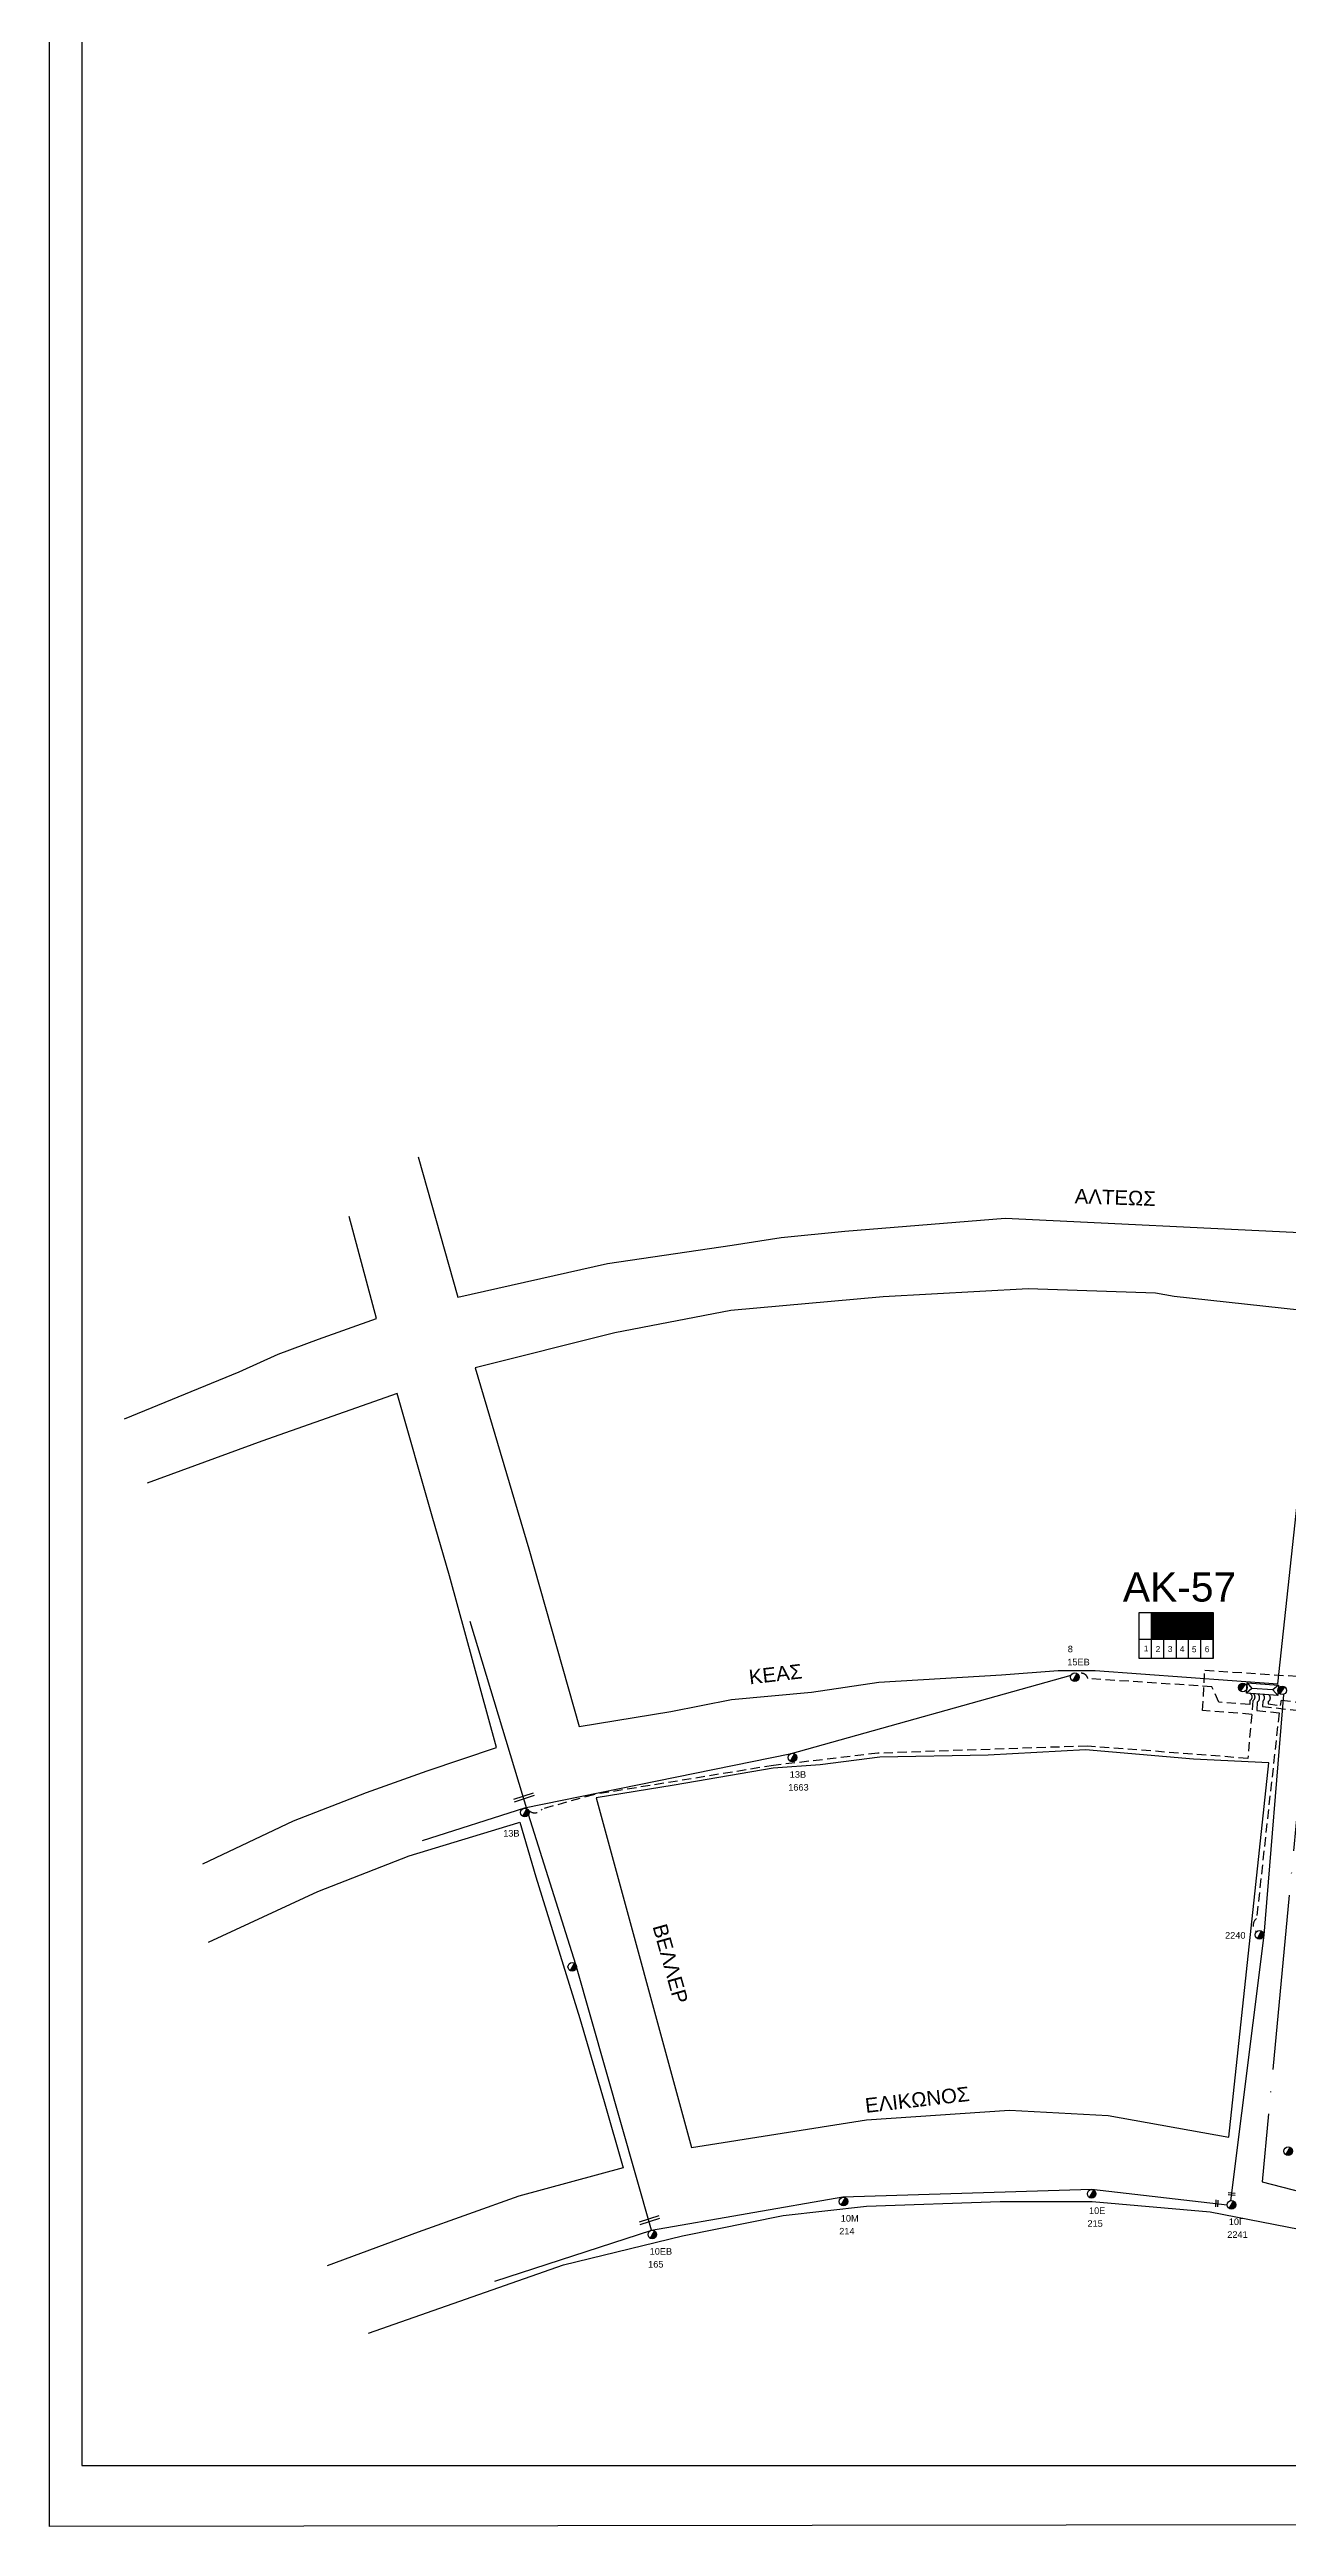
# Model space of a CAD drawing. Header units: millimetres. Extents: x -2591 to -1162, y 241 to 765.
# Drawn here: x -2590.8 to -2421, y 240.9 to 580.4 of the extents above; entities that cross this region are included whole.
import ezdxf
from ezdxf.enums import TextEntityAlignment as Align

# ---------------------------------------------------------------- set-up
doc = ezdxf.new("R2010")
doc.units = ezdxf.units.MM
doc.linetypes.add('ACAD_ISO04W100', pattern=[30, 24, -3, 0, -3])
doc.linetypes.add('DASHED', pattern=[19.05, 12.7, -6.35])
for name, color, linetype in [('4x16', 7, 'Continuous'), ('Pillar OTE', 7, 'Continuous'), ('Άγνωστα', 7, 'Continuous'), ('ΑΓΝΩΣΤΟ ΕΝΑΕΡΙΟ ΚΑΛΩΔΙΟ', 7, 'Continuous'), ('ΑΓΝΩΣΤΟ ΥΠΟΓΕΙΟ ΚΑΛΩΔΙΟ', 7, 'DASHED'), ('Καλώδια ΧΤ   3x150AL+50CU', 7, 'DASHED'), ('Μηχανική τομή', 7, 'Continuous'), ('Στύλος ΦΜ', 7, 'Continuous'), ('Στύλος ΦΜ @ 1', 7, 'Continuous'), ('Τομή', 7, 'Continuous'), ('ΥΠΟΒΑΘΡΟ ΔΕΗ', 7, 'Continuous'), ('Υποσταθμός εναέριος 2 στύλων', 7, 'Continuous'), ('Υποσταθμός πόλεως', 7, 'Continuous'), ('Υπόβαθρο ΔΕΗ', 7, 'Continuous'), ('Υπόγεια Καλώδια Δικτύου ΧΤ   .15', 7, 'DASHED')]:
    doc.layers.add(name, color=color, linetype=linetype)
doc.styles.add('arial', font='arial.ttf')
doc.styles.get("Standard").update_dxf_attribs({"font": 'arial.ttf'})

# ---------------------------------------------------------------- blocks, each defined once
blk = doc.blocks.new('ΥΠΑΡΧΩΝ ΤΣΙΜΕΝΤΕΝΙΟΣ ΣΤΥΛΟΣ')
at = {"layer": 'Στύλος ΦΜ'}
blk.add_hatch(color=256, dxfattribs=at).paths.add_polyline_path([(-1.3, -2.3, 0.574793), (2.6, 0, 0.268822), (1.3, 2.3)])
blk.add_line((-1.3, -2.3), (1.3, 2.3), dxfattribs=at)
blk.add_circle((0, 0), 2.62, dxfattribs=at)
at = {"layer": 'Στύλος ΦΜ', "flags": 4}
for tag, p in [('ΤΥΠΟΣ', (-4.9, 3)), ('ΑΡΙΘΜΟΣ', (-4.7, 8.1))]:
    blk.add_attdef(tag, p, '', height=4, dxfattribs=at)
blk = doc.blocks.new('ΥΠΟΣΤΑΘΜΟΣ ΕΝΑΕΡΙΟΣ ΕΠΙ 2 ΣΤΥΛΩΝ')
at = {"layer": 'Υποσταθμός εναέριος 2 στύλων', "linetype": 'Continuous'}
for points in [[(-12, -2.1, 0.574793), (-8.5, -0.1, 0.268822), (-9.6, 2)], [(9.7, -2.1, 0.574793), (13.2, -0.1, 0.268822), (12, 1.9)]]:
    blk.add_hatch(color=256, dxfattribs=at).paths.add_polyline_path(points)
for p, q in [((-12, -2.1), (-9.6, 2)), ((9.7, -2.1), (12, 1.9))]:
    blk.add_line(p, q, dxfattribs=at)
for centre in [(-10.8, -0.1), (10.8, -0.1)]:
    blk.add_circle(centre, 2.36, dxfattribs=at)
at = {"layer": 'Υποσταθμός πόλεως', "linetype": 'Continuous', "ltscale": 40}
blk.add_lwpolyline([(-8.6, 2.8), (8.6, 2.8), (8.6, -2.8), (-8.6, -2.8)], close=True, dxfattribs=at)
for points in [[(-5.8, 0), (-8.6, 2.8)], [(-8.6, -2.8), (-5.8, 0)], [(-5.8, 0), (5.8, 0)], [(5.8, 0), (8.6, 2.8)], [(8.6, -2.8), (5.8, 0)]]:
    blk.add_lwpolyline(points, dxfattribs=at)
at = {"layer": 'Υποσταθμός εναέριος 2 στύλων', "ltscale": 40, "flags": 1}
for tag, p in [('ΜΕΤΑΣΧΗΜΑΤΙΣΜΟΣ', (14.1, 2.5)), ('ΙΣΧΥΣ', (14.1, -0.3)), ('ΑΡΙΘΜΟΣ', (14.2, -3))]:
    blk.add_attdef(tag, p, '', height=1.8, dxfattribs=at)
blk = doc.blocks.new('ΤΟΜΗ')
at = {"layer": 'Τομή', "ltscale": 40}
for p, q in [((0, -1.9), (-11.4, -1.9)), ((0, -3.4), (-11.4, -3.4))]:
    blk.add_line(p, q, dxfattribs=at)
blk = doc.blocks.new('ΜΗΧΑΝΙΚΗ ΤΟΜΗ')
at = {"layer": 'Μηχανική τομή', "ltscale": 40}
for p, q in [((0, 0.8), (-3.8, 0.8)), ((0, -0.3), (-3.8, -0.3))]:
    blk.add_line(p, q, dxfattribs=at)

msp = doc.modelspace()

# ---------------------------------------------------------------- hatches: boundary and pattern name
at = {"layer": 'Καλώδια ΧΤ   3x150AL+50CU', "linetype": 'DASHED', "lineweight": -3, "ltscale": 0.2}
h = msp.add_hatch(color=27, dxfattribs=at)
h.dxf.hatch_style = 1
h.paths.add_polyline_path([(-2438.041, 366.206), (-2439.761, 366.206), (-2439.762, 362.526), (-2438.042, 362.524)])
h = msp.add_hatch(color=5, dxfattribs=at)
h.dxf.hatch_style = 1
h.paths.add_polyline_path([(-2438.042, 362.524), (-2436.322, 362.523), (-2436.322, 366.206), (-2438.041, 366.206)])
h = msp.add_hatch(color=62, dxfattribs=at)
h.dxf.hatch_style = 1
h.paths.add_polyline_path([(-2434.673, 366.206), (-2436.322, 366.206), (-2436.322, 362.523), (-2434.673, 362.521)])
h = msp.add_hatch(color=6, dxfattribs=at)
h.dxf.hatch_style = 1
h.paths.add_polyline_path([(-2434.673, 362.521), (-2432.98, 362.519), (-2432.98, 366.206), (-2434.673, 366.206)])
h = msp.add_hatch(color=30, dxfattribs=at)
h.dxf.hatch_style = 1
h.paths.add_polyline_path([(-2432.98, 362.519), (-2431.282, 362.518), (-2431.282, 366.206), (-2432.98, 366.206)])

# ---------------------------------------------------------------- linework, layer by layer
at = {"layer": '4x16', "color": 27, "linetype": 'DASHED', "lineweight": -3, "ltscale": 0.1}
msp.add_lwpolyline([(-2426.302, 355.112, -0.6603008), (-2426.252, 354.145), (-2426.283, 353.573), (-2430.518, 353.891), (-2431.477, 356.016), (-2448.482, 357.128, 0.5134802), (-2449.826, 357.745, -2.3787134)], format="xyb", dxfattribs=at)
at = {"layer": '4x16', "color": 6, "linetype": 'DASHED', "lineweight": -3, "ltscale": 0.1}
msp.add_lwpolyline([(-2423.693, 354.923, -0.5752816), (-2423.763, 354.001), (-2423.768, 353.654), (-2422.052, 353.441), (-2421.947, 354.162), (-2416.453, 353.544, 0.6571165), (-2415.476, 353.527, 8.0560373)], format="xyb", dxfattribs=at)
at = {"layer": 'Pillar OTE', "lineweight": -3, "ltscale": 40}
for points in [[(-2441.426, 359.886), (-2441.425, 366.206), (-2431.282, 366.206), (-2431.282, 359.877), (-2441.426, 359.887)], [(-2439.762, 359.885), (-2439.761, 366.206)], [(-2438.042, 359.883), (-2438.041, 366.206)], [(-2436.322, 359.882), (-2436.322, 366.206)], [(-2434.673, 359.88), (-2434.673, 366.206)], [(-2432.98, 359.878), (-2432.98, 366.206)], [(-2431.282, 359.877), (-2431.282, 366.206)], [(-2441.426, 362.528), (-2431.282, 362.518)]]:
    msp.add_lwpolyline(points, dxfattribs=at)
at = {"layer": 'Άγνωστα', "lineweight": -3, "ltscale": 0.1}
msp.add_lwpolyline([(-1162.289, 242.781), (-2590.8, 240.93), (-2590.808, 763.187), (-1162.297, 765.038)], close=True, dxfattribs=at)
at = {"layer": 'ΑΓΝΩΣΤΟ ΕΝΑΕΡΙΟ ΚΑΛΩΔΙΟ', "color": 5, "linetype": 'Continuous', "lineweight": -3, "ltscale": 0.1}
msp.add_lwpolyline([(-2525.363, 339.289), (-2533.149, 364.953)], dxfattribs=at)
at = {"layer": 'ΑΓΝΩΣΤΟ ΕΝΑΕΡΙΟ ΚΑΛΩΔΙΟ', "color": 27, "linetype": 'Continuous', "lineweight": -3, "ltscale": 0.1}
msp.add_lwpolyline([(-2450.792, 357.577), (-2489.337, 346.765), (-2525.686, 339.367), (-2539.711, 334.913)], dxfattribs=at)
at = {"layer": 'ΑΓΝΩΣΤΟ ΕΝΑΕΡΙΟ ΚΑΛΩΔΙΟ', "color": 30, "linetype": 'Continuous', "lineweight": -3, "ltscale": 0.1}
for points in [[(-2421.675, 354.951), (-2424.364, 321.947), (-2428.939, 285.575)], [(-2429.381, 284.976), (-2447.967, 287.106), (-2482.071, 286.052), (-2508.287, 281.514), (-2529.82, 274.505)]]:
    msp.add_lwpolyline(points, dxfattribs=at)
at = {"layer": 'ΑΓΝΩΣΤΟ ΕΝΑΕΡΙΟ ΚΑΛΩΔΙΟ', "color": 7, "linetype": 'Continuous', "lineweight": -3, "ltscale": 0.1}
msp.add_lwpolyline([(-2508.278, 281.516), (-2518.659, 317.942), (-2525.132, 338.509)], dxfattribs=at)
at = {"layer": 'ΑΓΝΩΣΤΟ ΥΠΟΓΕΙΟ ΚΑΛΩΔΙΟ', "color": 5, "linetype": 'DASHED', "lineweight": -3, "ltscale": 0.1}
for points in [[(-2426.021, 352.234), (-2432.752, 352.759), (-2432.447, 358.281), (-2416.952, 357.273), (-2418.257, 351.198), (-2406.811, 349.213, 1.3339065), (-2406.511, 350.739, 0.9238135)], [(-2425.796, 355.072, -0.5480422), (-2425.854, 354.125), (-2426.555, 346.19), (-2448.541, 347.888), (-2477.285, 346.904), (-2491.565, 345.234), (-2516.26, 341.223), (-2523.264, 339.255, -0.452995), (-2525.147, 339.075, 10.7371387)]]:
    msp.add_lwpolyline(points, format="xyb", dxfattribs=at)
at = {"layer": 'ΑΓΝΩΣΤΟ ΥΠΟΓΕΙΟ ΚΑΛΩΔΙΟ', "color": 62, "linetype": 'DASHED', "lineweight": -3, "ltscale": 0.1}
msp.add_lwpolyline([(-2424.483, 354.98, -0.5299124), (-2424.513, 354.031), (-2424.548, 353.319), (-2414.62, 352.193), (-2413.223, 353.165), (-2408.928, 352.359)], format="xyb", dxfattribs=at)
at = {"layer": 'ΥΠΟΒΑΘΡΟ ΔΕΗ', "lineweight": -3}
msp.add_lwpolyline([(-2586.401, 249.271), (-1235.778, 249.271), (-1235.778, 758.187), (-2586.401, 758.187)], close=True, dxfattribs=at)
at = {"layer": 'ΥΠΟΒΑΘΡΟ ΔΕΗ', "linetype": 'ACAD_ISO04W100', "lineweight": 30, "flags": 128}
msp.add_lwpolyline([(-2581.141, 758.187), (-2541.759, 714.967), (-2385.005, 661.277), (-2294.541, 600.032), (-2350.056, 396.261), (-2380.89, 405.676), (-2412.14, 410.774), (-2419.019, 347.031), (-2424.604, 288.141), (-2395.053, 280.604), (-2365.078, 264.993), (-2343.075, 249.271)], dxfattribs=at)
at = {"layer": 'ΥΠΟΒΑΘΡΟ ΔΕΗ', "lineweight": -3}
for points in [[(-2540.267, 428.627), (-2534.842, 409.425), (-2514.318, 414.003), (-2497.243, 416.536), (-2490.529, 417.603), (-2481.791, 418.445), (-2459.824, 420.223), (-2418.441, 418.224), (-2415.559, 418.014), (-2411.484, 417.261), (-2377.537, 410.288), (-2371.567, 408.573), (-2353.257, 402.889), (-2339.901, 447.526), (-2333.635, 468.133), (-2329.693, 482.191), (-2323.51, 505.587), (-2318.617, 523.84), (-2313.08, 545.161), (-2308.263, 564.351), (-2302.192, 587.824)], [(-2580.516, 392.735), (-2564.819, 399.18), (-2559.483, 401.58), (-2553.925, 403.669), (-2545.966, 406.469), (-2549.738, 420.448)], [(-2532.481, 399.717), (-2525.104, 374.909), (-2518.219, 350.58), (-2505.649, 352.621), (-2497.322, 354.261), (-2486.354, 355.262), (-2477.126, 356.628), (-2460.313, 357.668), (-2452.547, 358.228), (-2447.479, 358.228), (-2422.459, 356.421), (-2416.966, 407.364), (-2436.647, 409.487), (-2439.184, 409.965), (-2456.658, 410.572), (-2476.553, 409.451), (-2497.395, 407.563), (-2513.308, 404.514), (-2532.481, 399.717)], [(-2569.808, 331.736), (-2557.344, 337.649), (-2547.348, 341.539), (-2539.06, 344.511), (-2529.538, 347.673), (-2535.99, 371.197), (-2538.362, 379.387), (-2543.175, 396.2), (-2561.713, 389.654), (-2577.414, 383.926)], [(-2515.88, 340.78), (-2502.816, 292.89), (-2478.825, 296.648), (-2459.236, 297.983), (-2445.705, 297.239), (-2429.134, 294.272), (-2423.676, 345.599), (-2433.997, 346.089), (-2448.788, 347.368), (-2462.141, 346.634), (-2477.009, 346.361), (-2485.168, 345.301), (-2491.614, 344.838), (-2505.175, 342.522), (-2515.88, 340.78)], [(-2569.01, 321.028), (-2554.04, 327.95), (-2541.492, 332.825), (-2526.597, 337.372), (-2526.346, 337.441), (-2524.134, 329.944), (-2518.116, 310.528), (-2514.788, 299.157), (-2512.173, 290.094), (-2526.469, 286.19), (-2540.27, 281.284), (-2552.767, 276.634)], [(-2547.08, 267.426), (-2520.368, 276.774), (-2504.048, 280.745), (-2490.234, 283.556), (-2478.804, 284.839), (-2460.495, 285.481), (-2447.905, 285.481), (-2431.73, 284.051), (-2417.658, 281.318), (-2406.35, 278.46), (-2400.265, 276.985), (-2383.002, 270.994), (-2367.143, 261.933), (-2363.752, 259.909), (-2353.116, 251.169)]]:
    msp.add_lwpolyline(points, dxfattribs=at)
at = {"layer": 'Υπόγεια Καλώδια Δικτύου ΧΤ   .15', "color": 30, "linetype": 'DASHED', "lineweight": -3, "ltscale": 0.1}
msp.add_lwpolyline([(-2425.174, 355.022, -0.5319939), (-2425.269, 353.932), (-2425.335, 352.746), (-2422.273, 352.444), (-2425.344, 324.255, 0.5073833), (-2425.352, 322.454, 14.2095032)], format="xyb", dxfattribs=at)

# ---------------------------------------------------------------- block references
at = {"layer": 'Μηχανική τομή', "lineweight": -3, "xscale": 0.2499999999999677, "yscale": 0.2499999999999677, "zscale": 0.2499999999999677}
for p, rotation in [((-2430.743, 285.672), 86.62577562904492), ((-2428.296, 286.384), 355.2797537166471)]:
    msp.add_blockref('ΜΗΧΑΝΙΚΗ ΤΟΜΗ', p, dxfattribs=dict(at, rotation=rotation))
at = {"layer": 'Στύλος ΦΜ @ 1', "lineweight": -3, "ltscale": 40}
ref = msp.add_blockref('ΥΠΑΡΧΩΝ ΤΣΙΜΕΝΤΕΝΙΟΣ ΣΤΥΛΟΣ', (-2450.253, 357.34), dxfattribs=dict(at, xscale=0.2249999999999943, yscale=0.2249999999999943, zscale=0.2249999999999943))
ref.add_attrib('ΤΥΠΟΣ', '15EB', dxfattribs={"layer": 'Στύλος ΦΜ', "height": 0.9, "flags": 4}).set_placement((-2451.299, 358.68), align=Align.BOTTOM_LEFT)
ref.add_attrib('ΑΡΙΘΜΟΣ', '8', (-2451.229, 360.738), dxfattribs={"layer": 'Στύλος ΦΜ', "height": 0.9, "flags": 4})
ref = msp.add_blockref('ΥΠΑΡΧΩΝ ΤΣΙΜΕΝΤΕΝΙΟΣ ΣΤΥΛΟΣ', (-2488.974, 346.302), dxfattribs=dict(at, xscale=0.2249999999999943, yscale=0.2249999999999943, zscale=0.2249999999999943))
ref.add_attrib('ΤΥΠΟΣ', '13B', dxfattribs={"layer": 'Στύλος ΦΜ', "height": 0.9, "flags": 4}).set_placement((-2489.337, 343.274), align=Align.BOTTOM_LEFT)
ref.add_attrib('ΑΡΙΘΜΟΣ', '1663', (-2489.548, 341.781), dxfattribs={"layer": 'Στύλος ΦΜ', "height": 0.9, "flags": 4})
ref = msp.add_blockref('ΥΠΑΡΧΩΝ ΤΣΙΜΕΝΤΕΝΙΟΣ ΣΤΥΛΟΣ', (-2525.655, 338.779), dxfattribs=dict(at, xscale=0.2249999999999943, yscale=0.2249999999999943, zscale=0.2249999999999943))
ref.add_attrib('ΤΥΠΟΣ', '13B', dxfattribs={"layer": 'Στύλος ΦΜ', "height": 0.9, "flags": 4}).set_placement((-2528.62, 335.209), align=Align.BOTTOM_LEFT)
ref = msp.add_blockref('ΥΠΑΡΧΩΝ ΤΣΙΜΕΝΤΕΝΙΟΣ ΣΤΥΛΟΣ', (-2424.948, 322.025), dxfattribs=dict(at, xscale=0.2249999999999943, yscale=0.2249999999999943, zscale=0.2249999999999943))
ref.add_attrib('ΑΡΙΘΜΟΣ', '2240', (-2429.668, 321.492), dxfattribs={"layer": 'Στύλος ΦΜ', "height": 0.9, "flags": 4})
at = {"layer": 'Στύλος ΦΜ @ 1', "lineweight": -3, "ltscale": 40, "xscale": 0.2249999999999943, "yscale": 0.2249999999999943, "zscale": 0.2249999999999943}
msp.add_blockref('ΥΠΑΡΧΩΝ ΤΣΙΜΕΝΤΕΝΙΟΣ ΣΤΥΛΟΣ', (-2519.149, 317.616), dxfattribs=at)
at = {"layer": 'Στύλος ΦΜ @ 1', "lineweight": -3, "ltscale": 40}
ref = msp.add_blockref('ΥΠΑΡΧΩΝ ΤΣΙΜΕΝΤΕΝΙΟΣ ΣΤΥΛΟΣ', (-2421.034, 292.373), dxfattribs=dict(at, xscale=0.2249999999999943, yscale=0.2249999999999943, zscale=0.2249999999999943))
ref.add_attrib('ΤΥΠΟΣ', '10Γ', dxfattribs={"layer": 'Στύλος ΦΜ', "height": 0.9, "flags": 4}).set_placement((-2418.765, 294.208), align=Align.BOTTOM_LEFT)
ref = msp.add_blockref('ΥΠΑΡΧΩΝ ΤΣΙΜΕΝΤΕΝΙΟΣ ΣΤΥΛΟΣ', (-2481.981, 285.47), dxfattribs=dict(at, xscale=0.2249999999999943, yscale=0.2249999999999943, zscale=0.2249999999999943))
ref.add_attrib('ΤΥΠΟΣ', '10M', dxfattribs={"layer": 'Στύλος ΦΜ', "height": 0.9, "flags": 4}).set_placement((-2482.344, 282.442), align=Align.BOTTOM_LEFT)
ref.add_attrib('ΑΡΙΘΜΟΣ', '214', (-2482.555, 280.95), dxfattribs={"layer": 'Στύλος ΦΜ', "height": 0.9, "flags": 4})
ref = msp.add_blockref('ΥΠΑΡΧΩΝ ΤΣΙΜΕΝΤΕΝΙΟΣ ΣΤΥΛΟΣ', (-2447.958, 286.517), dxfattribs=dict(at, xscale=0.2249999999999943, yscale=0.2249999999999943, zscale=0.2249999999999943))
ref.add_attrib('ΤΥΠΟΣ', '10E', dxfattribs={"layer": 'Στύλος ΦΜ', "height": 0.9, "flags": 4}).set_placement((-2448.321, 283.489), align=Align.BOTTOM_LEFT)
ref.add_attrib('ΑΡΙΘΜΟΣ', '215', (-2448.532, 281.997), dxfattribs={"layer": 'Στύλος ΦΜ', "height": 0.9, "flags": 4})
ref = msp.add_blockref('ΥΠΑΡΧΩΝ ΤΣΙΜΕΝΤΕΝΙΟΣ ΣΤΥΛΟΣ', (-2428.793, 285.005), dxfattribs=dict(at, xscale=0.2249999999999943, yscale=0.2249999999999943, zscale=0.2249999999999943))
ref.add_attrib('ΤΥΠΟΣ', '10Γ', dxfattribs={"layer": 'Στύλος ΦΜ', "height": 0.9, "flags": 4}).set_placement((-2429.156, 281.977), align=Align.BOTTOM_LEFT)
ref.add_attrib('ΑΡΙΘΜΟΣ', '2241', (-2429.367, 280.484), dxfattribs={"layer": 'Στύλος ΦΜ', "height": 0.9, "flags": 4})
ref = msp.add_blockref('ΥΠΑΡΧΩΝ ΤΣΙΜΕΝΤΕΝΙΟΣ ΣΤΥΛΟΣ', (-2508.182, 280.935), dxfattribs=dict(at, xscale=0.2249999999999943, yscale=0.2249999999999943, zscale=0.2249999999999943))
ref.add_attrib('ΤΥΠΟΣ', '10EB', dxfattribs={"layer": 'Στύλος ΦΜ', "height": 0.9, "flags": 4}).set_placement((-2508.545, 277.908), align=Align.BOTTOM_LEFT)
ref.add_attrib('ΑΡΙΘΜΟΣ', '165', (-2508.756, 276.415), dxfattribs={"layer": 'Στύλος ΦΜ', "height": 0.9, "flags": 4})
at = {"layer": 'Τομή', "lineweight": -3, "xscale": 0.2499999999999996, "yscale": 0.2499999999999996, "zscale": 0.2499999999999996}
for p, rotation in [((-2524.663, 341.903), 18.40406938614497), ((-2507.434, 283.936), 17.67121201622088)]:
    msp.add_blockref('ΤΟΜΗ', p, dxfattribs=dict(at, rotation=rotation))
at = {"layer": 'Υποσταθμός εναέριος 2 στύλων', "lineweight": -3, "xscale": 0.2499999999999999, "yscale": 0.2499999999999999, "zscale": 0.4999999999999997, "rotation": 175.8688125523043}
msp.add_blockref('ΥΠΟΣΤΑΘΜΟΣ ΕΝΑΕΡΙΟΣ ΕΠΙ 2 ΣΤΥΛΩΝ', (-2424.549, 355.691), dxfattribs=at)

# ---------------------------------------------------------------- texts
at = {"lineweight": -3, "ltscale": 30, "char_height": 0.817, "width": 5.62865, "attachment_point": 1}
for s, insert in [('1', (-2440.803, 361.667)), ('2', (-2439.183, 361.6)), ('3', (-2437.518, 361.6)), ('4', (-2435.866, 361.6)), ('5', (-2434.215, 361.56)), ('6', (-2432.455, 361.573))]:
    msp.add_mtext(s, dxfattribs=dict(at, insert=insert))
at = {"layer": 'ΥΠΟΒΑΘΡΟ ΔΕΗ', "lineweight": -3, "ltscale": 40, "char_height": 2, "width": 26.31339, "attachment_point": 1, "style": 'arial'}
for s, insert, rotation in [('ΑΛΤΕΩΣ', (-2450.236, 424.268), 358.10617), ('ΚΕΑΣ', (-2495.053, 358.323), 6.59107), ('ΒΕΛΛΕΡ', (-2506.239, 323.705), 285.60801), ('ΕΛΙΚΩΝΟΣ', (-2479.124, 299.593), 6.59107)]:
    msp.add_mtext(s, dxfattribs=dict(at, insert=insert, rotation=rotation))
at = {"layer": 'Υπόβαθρο ΔΕΗ', "lineweight": -3, "insert": (-2443.677, 371.689), "char_height": 4, "width": 84.65733, "attachment_point": 1}
msp.add_mtext('AK-57', dxfattribs=at)

doc.saveas('drawing.dxf')
